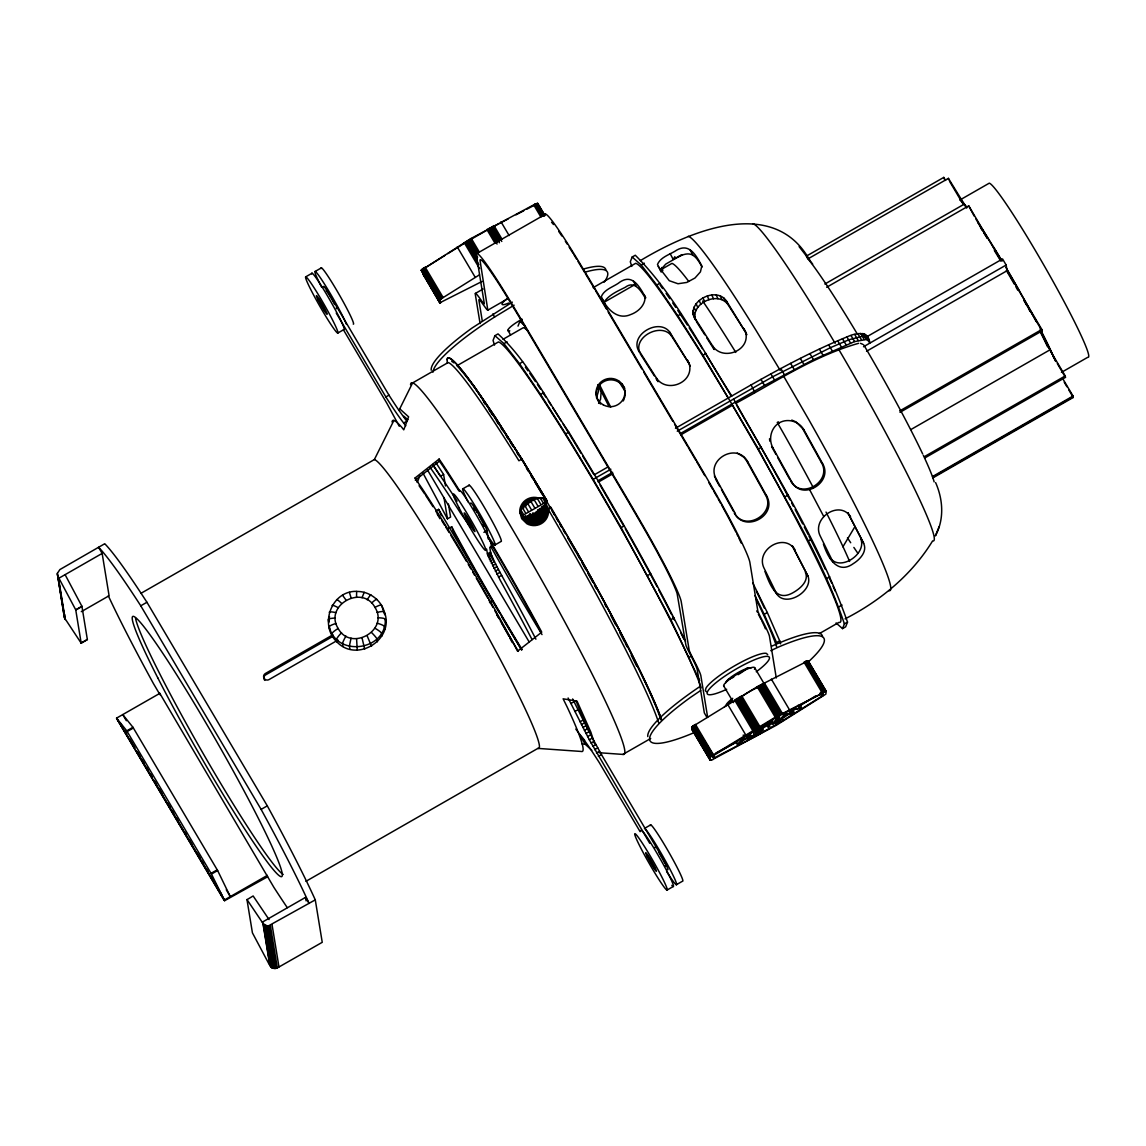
<?xml version="1.0" encoding="UTF-8"?>
<svg xmlns="http://www.w3.org/2000/svg" width="1146" height="1146" viewBox="0 0 1146 1146"><rect width="100%" height="100%" fill="white"/><g stroke="black" fill="none" stroke-linecap="round" stroke-linejoin="round"><path stroke-width="1.5" d="M356.564 597.08C356.578 595.218 356.549 593.356 356.707 591.494C369.657 590.978 383.093 601.335 384.812 614.743L381.503 605.203A7.664 1.433 -30.6 0 0 374.986 607.394C362.222 583.873 323.759 605.561 338.156 628.495C350.905 652.017 389.368 630.314 374.986 607.394M823.415 544.006C827.813 557.715 837.525 575.134 853.441 563.531C859.958 559.463 867.493 551.527 863.654 543.319L847.882 512.778L863.654 543.319M521.115 458.171L495.516 417.617L474.1 386.302A217.654 15.485 60.2 0 0 446.983 359.643M598.57 386.474L598.67 390.628L596.479 397.906M601.235 390.371L600.576 399.137L598.57 403.335M315.279 899.868L267.763 926.269L263.208 923.69L246.963 899.524L252.421 932.844L269.238 964.488L272.06 967.912L277.332 967.926L322.241 942.313L315.279 899.868A195.293 13.895 60.2 0 0 267.29 805.853L146.932 602.266A195.293 13.895 60.2 0 0 104.744 543.734L59.893 569.562L57.343 573.401L64.42 617.751L81.194 643.164L87.368 639.626L81.91 606.306L65.093 574.647M64.42 617.751L64.62 614.442M540.396 510.514A94.502 61.712 68.8 0 1 544.937 504.612L546.57 501.776L544.235 498.224C535.368 495.201 512.52 509.841 523.966 516.631A94.502 51.04 52.4 0 1 530.383 516.259M356.793 591.365C331.438 590.419 318.774 625.114 337.096 642.089C357.137 663.162 395.055 639.239 384.354 611.935A7.664 1.518 -15.3 0 0 377.106 612.408M329.504 616.562L328.73 622.364L328.272 619.556A7.664 1.504 0 0 1 335.305 618.081M377.836 617.794A7.664 1.504 0 0 1 385.328 619.169C386.517 650.756 336.494 657.575 329.246 626.79A7.664 1.518 -15.3 0 1 336.022 623.481M660.425 270.112L665.74 264.11L682.242 254.613M658.248 266.488L669.293 280.713L677.988 283.75L686.812 282.432L694.992 278.005L700.435 271.86L701.825 265.886C695.479 254.04 688.531 241.921 674.922 251.261C668.935 254.799 660.182 257.578 657.475 264.511L661.185 272.089M351.063 638.121L349.444 645.771L349.888 649.252M362.064 597.754L364.17 592.281M693.23 314.348L695.851 320.336C683.632 303.217 715.433 285.196 726.32 300.811L745.717 332.412L727.896 304.421C718.284 291.428 692.986 302.157 694.805 317.929L712.626 345.949C722.711 361.305 750.358 350.934 745.688 332.354L746.748 334.761L744.141 328.802M342.525 595.218L345.934 599.945M939.047 526.831L935.365 535.913C944.404 519.339 943.101 499.527 935.623 482.609M415.626 479.128L417.402 482.165L419.823 475.662M521.616 516.087L546.57 501.776M336.251 313.03L385.858 396.946A86.38 6.145 60.2 0 0 403.679 423.032L406.787 421.241L398.966 410.383L412.589 382.936L448.143 362.537A214.044 15.227 60.2 0 1 518.937 460.764L521.645 459.217L577.326 553.017A217.181 15.442 60.2 0 1 661.271 719M403.607 417.001L403.908 416.242L407.904 419.751M685.537 641.373C650.384 569.634 610.446 500.315 568.846 432.142C546.04 399.066 527.848 361.377 498.023 333.901L494.914 335.678L493.052 340.419L494.528 345.075M518.006 326.109L519.869 321.381L521.946 320.192M731.793 395.986C700.922 348.527 675.653 295.51 635.285 255.243L632.162 257.019L630.3 261.761L631.79 266.416M836.079 622.951L842.525 628.624L844.387 623.882L847.51 622.092C819.705 543.147 774.152 471.737 733.569 398.908M847.51 622.092L845.648 626.833L842.525 628.624M482.065 281.443L439.749 302.831L421.27 270.284L471.264 238.397L534.666 204.332L537.818 203.487L544.121 214.159M538.061 205.678L537.818 203.487M710.09 760.127L691.94 729.587L692.256 726.722L757.205 686.755L808.159 660.784L826.18 691.267L825.865 694.132L776.515 725.16L714.101 758.738C709.059 762.95 708.615 755.902 713.457 754.813L775.226 717.238L826.18 691.267M140.886 593.37L374.37 459.56L393.895 420.439M546.083 502.22L547.215 501.06L521.072 457.741L547.33 501.676M604.357 301.685C609.3 294.708 617.723 291.07 625.186 287.345C634.612 280.097 640.772 290.597 645.284 298.032M854.529 527.332L842.912 546.8M776.014 718.757L777.704 721.608L779.165 720.777L778.621 717.425L776.573 718.599L773.665 723.398L771.974 720.533L772.504 719.645M670.152 253.624L673.203 259.426L674.894 256.661M735.818 741.777L737.508 744.642L743.023 737.823L748.266 738.482L746.576 735.617L743.081 735.188M781.558 712.826L778.664 717.238L780.354 720.089L787.875 714.674L791.112 713.929L789.422 711.064M780.354 720.089L784.222 714.216L785.855 713.27L791.112 713.929M479.458 274.839L441.711 298.476L439.305 300.768L439.749 302.831M823.315 695.092L823.072 693.129L821.968 693.445L777.418 716.809L714.373 755.042C712.096 755.443 712.525 759.698 714.789 757.606L756.432 735.789L782.976 720.505L822.642 695.708L823.315 695.092L821.51 692.041M543.605 505.701L544.708 508.294A11.016 10.801 -9.3 0 1 526.286 518.851L529.008 514.755M832.999 561.998L819.92 535.397C811.998 517.963 839.502 499.713 850.576 516.717M526.286 518.851L530.483 514.325A4.985 4.885 -9.3 0 0 538.835 509.54L544.708 508.294M482.294 321.095L478.856 299.966A26.759 1.905 60.2 0 1 481.764 302.601L486.219 308.718A24.195 1.719 60.2 0 0 487.824 310.165L479.988 260.142A73.115 5.2 60.2 0 1 504.484 292.76L508.724 299.679A298.519 21.23 60.2 0 1 533.119 340.462L619.642 486.821A298.519 21.23 60.2 0 1 644.267 528.965L648.636 536.629A73.115 5.2 60.2 0 1 677.114 593.571L685.938 645.284A24.195 1.719 60.2 0 0 688.116 650.226L693.215 660.282A26.759 1.905 60.2 0 1 697.169 669.264L704.346 712.927L707.039 717.511M724.473 706.81L731.392 701.223M845.075 618.869C880.243 600.862 911.858 574.877 932.6 540.912A182.687 12.993 60.2 0 0 838.729 349.387M459.36 490.316A197.943 14.081 60.2 0 0 441.941 463.156L439.119 459.045L414.938 478.083L422.344 488.898A178.661 12.706 60.2 0 1 511.66 639.998L517.562 651.2L541.743 632.162L540.912 630.572A197.943 14.081 60.2 0 0 487.809 537.001M415.282 480.188L439.462 461.15L439.119 459.045M779.323 422.831C770.9 427.716 768.293 439.247 772.791 447.656L791.6 481.621C802.157 501.69 833.758 482.208 822.556 463.543L803.747 429.578C799.077 421.27 787.617 417.946 779.323 422.831L778.134 421.785M545.754 502.478L545.009 502.979M512.334 302.129L472.095 328A100.934 18.794 -30.6 0 0 431.24 370.23M700.664 690.494L690.465 697.413A100.934 18.794 -30.6 0 0 694.433 732.509M425.424 267.663L444.892 255.458M658.735 723.054A214.044 15.227 60.2 0 0 574.332 554.478L548.218 509.325L550.811 507.162L577.398 553.017A217.654 15.485 60.2 0 1 661.529 719.373M447.785 253.638L464.803 243.052M789.479 712.325L795.281 708.686M801.097 705.062L815.608 695.966M432.987 372.178A100.934 18.794 -30.6 0 1 494.628 316.998L514.124 305.18M465.906 242.393L467.038 241.706M468.17 241.018L470.462 239.657M777.317 723.9L775.527 720.848L777.805 719.487M305.81 276.788L312.056 273.221M315.179 271.43L321.41 267.849M471.507 239.041L486.864 230.246M337.698 333.099A32.446 2.306 60.2 0 0 316.54 291.686A32.446 2.306 60.2 0 0 311.024 290.053A32.446 2.306 60.2 0 0 337.698 333.099L343.929 329.532A32.446 2.306 60.2 0 0 329.074 298.619A32.446 2.306 60.2 0 0 311.769 273.937M476.908 253.481L545.539 214.159M475.404 293.419L483.025 289.05M487.824 310.165L507.649 298.791M81.194 643.164L75.736 609.844L58.919 578.2L102.152 553.418L98.57 547.272A195.293 13.895 60.2 0 1 140.757 605.804L261.116 809.391A195.293 13.895 60.2 0 1 309.105 903.406L305.538 897.375L262.305 922.158M385.858 396.946L388.981 395.169A86.38 6.145 60.2 0 0 398.966 410.383M457.412 365.459L498.453 341.938A206.882 14.712 60.2 0 1 598.842 489.972A206.882 14.712 60.2 0 1 701.209 687.915M503.022 339.316L523.407 327.641A206.882 14.712 60.2 0 1 527.575 330.535M593.155 287.66L635.715 263.279A206.882 14.712 60.2 0 1 704.131 358.225L727.997 397.676M640.313 260.643C688.445 231.664 773.55 194.863 809.864 260.443M494.914 335.678L503.939 343.614L507.062 341.823M632.162 257.019L641.201 264.955L644.324 263.165M604.4 302.1L635.099 284.495M661.199 269.539L671.943 263.379A187.443 13.337 60.2 0 1 688.746 281.429M75.736 609.844L81.91 606.306M75.765 610.001L81.939 606.463M81.294 611.678L109.085 595.748L102.152 553.418M503.939 343.614L519.525 363.669L522.648 361.878M641.201 264.955L656.787 285.01L659.895 283.22M140.757 605.804L146.932 602.266M81.165 643.006L87.34 639.468M519.525 363.669L540.597 394.468L543.72 392.677M656.787 285.01L677.859 315.809L680.968 314.018M806.34 256.145L943.774 177.401L945.565 180.438M807.916 258.896L948.43 178.361L966.694 208.099M435.91 462.683A209.016 14.869 60.2 0 1 443.602 474.501L440.494 476.292A209.016 14.869 60.2 0 0 432.801 464.474M959.804 200.063L989.285 183.159A100.304 7.134 60.2 0 1 1048.404 273.106A100.304 7.134 60.2 0 1 1087.826 357.251L1061.454 372.364M462.97 488.726L469.201 485.145M824.848 284.036L963.815 204.389M540.597 394.468L565.723 433.933L568.846 432.142M677.859 315.809L702.985 355.274L706.094 353.484M436.497 510.543L438.589 509.354L521.487 649.581M826.667 287.259L968.728 205.85L1000.802 260.099M422.96 473.04L447.456 518.837L450.579 517.047L448.43 503.954M267.634 876.762L224.63 900.684L116.563 718.127L159.81 693.359L273.865 887.319A195.293 13.895 60.2 0 0 287.288 907.661M116.563 718.127L126.776 730.833L132.95 727.295L217.64 870.545L230.375 896.817M127.192 731.52L133.366 727.982M483.899 532.374L487.021 530.598A16.259 1.16 60.2 0 0 478.412 513.895A16.259 1.16 60.2 0 0 470.791 503.151M594.545 474.645L607.638 467.138M675.481 428.26L751.074 384.927C782.188 367.365 813.818 350.447 846.923 336.938C854.959 333.157 869.098 329.804 869.728 343.184L863.497 346.765M565.723 433.933L593.184 479.357L610.861 469.23M677.257 431.183L772.691 376.762L830.563 347.61L848.957 339.746L862.78 336.193L867.665 337.368L869.728 343.184L1006.145 265.041L1002.549 258.939L866.161 337.139L865.474 334.589M548.218 509.325L550.925 507.778M612.666 472.338L598.112 480.69L598.341 482.108L612.895 473.756M680.581 433.432L764.511 385.4L813.488 359.672L854.601 341.58L866.376 339.502L869.499 341.752M680.81 434.85L732.48 405.24L757.678 448.788A206.882 14.712 60.2 0 1 838.987 622.364L819.218 633.681M858.612 343.313C814.634 355.733 775.584 381.876 735.603 403.449L735.374 402.031M332.798 634.855L265.399 673.49A3.624 3.424 -17.7 0 0 264.067 678.231A3.624 3.61 21.5 0 0 269.009 679.592L337.97 640.055M333.028 636.274L265.628 674.894A3.624 3.424 -17.7 0 0 263.938 678.804M494.843 545.023L501.089 541.456A32.446 2.306 60.2 0 0 486.219 510.557A32.446 2.306 60.2 0 0 468.929 485.861M532.073 639.597A228.656 16.259 60.2 0 0 500.215 580.22L487.623 554.721L487.408 553.862L490.531 552.071L489.743 547.287M487.623 554.721L490.746 552.931L490.531 552.071M488.01 555.896L491.133 554.105L490.746 552.931M488.583 557.357L491.706 555.566L491.133 554.105M489.328 559.09L492.451 557.3L491.706 555.566M490.23 561.082L493.353 559.291L492.451 557.3M491.305 563.316L494.413 561.526L493.353 559.291M492.508 565.766L495.631 563.975L494.413 561.526M866.562 351.249L1007.076 270.714L1006.145 265.041M493.854 568.402L496.963 566.611L495.631 563.975M495.301 571.181L498.424 569.404L496.963 566.611M496.863 574.103L499.985 572.327L498.424 569.404M498.51 577.126L501.633 575.335L499.985 572.327M489.528 602.595L492.651 600.805M699.633 680.767L670.897 619.728L621.132 527.661L624.255 525.871M844.387 623.882C823.773 562.113 788.849 506.231 758.394 449.003L761.503 447.212M899.768 410.898L1041.829 329.489L1007.076 270.714M899.997 412.316L1042.058 330.908L1041.829 329.489M647.633 575.536L650.756 573.745M784.895 496.877L788.018 495.086M910.869 429.564L1049.836 349.917L1040.31 330.75M261.116 809.391L267.29 805.853M924.707 456.466L1065.221 375.945L1049.836 349.917M924.937 457.884L1065.465 377.363L1065.221 375.945M211.05 873.367L217.224 869.828M224.63 900.684L211.466 874.083L217.64 870.545M670.897 619.728L674.02 617.938M808.159 541.07L811.282 539.279M932.5 476.564L1073.028 396.029L1063.116 379.269M932.615 477.266L1073.143 396.745M932.729 477.982L1073.258 397.461L1073.028 396.029M224.158 900.14L267.39 875.358M649.725 843.298L589.316 739.786L570.923 703.501L574.046 701.71L572.642 698.96M574.934 711.465L578.042 709.675L574.046 701.71M246.992 899.682L253.137 895.971L269.066 919.593M689.333 657.231L691.425 656.028M767.319 612.537L779.681 640.786L776.558 642.562L764.21 614.328L767.319 612.537L752.721 582.841M826.595 578.572L829.718 576.782M580.048 721.808L583.156 720.032L578.042 709.675M305.939 881.317L537.875 748.395L581.28 751.461A190.709 13.566 60.2 0 0 567.098 706.881L563.13 698.816L577.011 701.094L590.892 732.222L594.545 743.682M581.437 724.601L584.56 722.811L583.156 720.032M582.899 727.481L586.021 725.69L584.56 722.811M584.417 730.446L587.54 728.655L586.021 725.69M585.993 733.483L589.116 731.707L587.54 728.655M587.626 736.606L590.749 734.815L589.116 731.707M589.316 739.786L592.439 737.995L590.749 734.815M591.05 743.023L594.158 741.233L592.439 737.995M592.811 746.304L595.934 744.513L594.158 741.233M838.958 606.821L842.066 605.031M594.631 749.642L597.754 747.851L595.934 744.513M596.479 753.008L599.602 751.217L597.754 747.851M598.355 756.417L601.478 754.627L599.602 751.217M599.258 752.736L622.88 754.412L650.713 738.482M749.183 733.698L754.856 730.446L757.578 735.159M753.481 731.664L747.736 734.958L749.427 737.823L756.604 733.698L750.874 736.549L750.401 733.598M771.287 721.464L772.676 720.662M754.627 732.738L771.401 723.226M737.508 744.642L745.043 739.227L748.266 738.482M761.345 730.976L762.864 730.117L762.391 727.166C777.06 718.184 745.931 735.976 760.858 728.025L761.345 730.976L759.655 728.125M773.665 723.398L769.94 722.395L766.502 724.2L768.192 727.065L769.668 726.22L769.195 723.37L772.977 724.315L777.246 718.814L777.704 721.608M792.316 713.242L793.763 712.397L793.333 709.775L801.369 708.042L800.825 704.704L799.364 705.535L799.793 708.156L791.771 709.89L792.316 713.242L790.625 710.377M650.699 824.862L644.453 828.429A32.446 2.306 60.2 0 1 670.725 870.688A32.446 2.306 60.2 0 1 666.6 871.447M666.972 890.113A32.446 2.306 60.2 0 0 645.828 848.685A32.446 2.306 60.2 0 0 640.299 847.066A32.446 2.306 60.2 0 0 666.972 890.113L673.218 886.531M676.326 884.741L682.572 881.174A32.446 2.306 60.2 0 0 667.717 850.26A32.446 2.306 60.2 0 0 650.412 825.578M487.91 229.658L489.055 229.028M490.202 228.398L499.155 223.613M673.203 259.426L682.071 254.756M746.82 736.907L749.599 735.431M500.544 222.868L508.28 218.843M516.001 214.818L523.722 210.792M526.816 209.188L532.99 205.965M716.078 752.936L737.709 741.663M770.742 650.684L777.819 647.347A100.934 18.794 -30.6 0 1 808.231 661.958M533.606 205.664L534.638 205.335M677.401 257.306C689.949 250.645 694.992 253.724 702.054 267.047M448.587 528.105L451.796 526.902L454.89 532.775A189.362 13.466 60.2 0 0 522.089 649.51M537.632 509.827L538.835 509.54M692.728 729.615L691.94 729.587M539.924 508.495L544.679 508.136M542.574 506.203L543.548 508.509A9.841 9.641 -9.3 0 1 527.103 517.949L526.845 517.763M519.897 513.164L520.886 513.637M116.82 718.671L134.497 747.722M581.81 743.754L585.291 744.327L591.809 750.286M860.517 343.342L862.852 344.344M791.771 420.081L796.141 421.957L802.601 428.561L821.396 462.526C832.655 481.363 800.939 500.501 790.453 480.618L791.6 481.621M737.25 453.028L743.94 457.268L746.691 460.964L765.499 494.929C776.501 513.68 744.614 532.475 734.3 512.806C744.356 533.463 777.876 515.772 766.631 495.932L747.837 461.967C736.95 441.368 704.618 459.976 716.637 479.845L735.446 513.809M645.814 297.817C638.924 285.698 631.919 272.419 618.066 283.449C612.365 287.173 603.885 289.938 601.321 296.685L605.031 304.263M529.739 513.752L530.483 514.325M528.277 515.757L528.779 516.13A7.435 7.291 -9.3 0 0 541.213 508.996L541.127 508.394M527.561 516.76L527.934 517.032A8.652 8.48 -9.3 0 0 542.387 508.752L542.33 508.294M802.601 428.561L803.747 429.578M821.396 462.526L822.556 463.543M772.791 447.656L771.645 446.654L775.914 454.375M746.691 460.964L747.837 461.967M765.499 494.929L766.631 495.932M714.373 475.962L716.637 479.845M519.869 321.381L525.026 325.908M399.696 408.793L408.606 416.843L403.764 429.85L401.931 427.501A190.709 13.566 60.2 0 0 392.061 422M584.646 740.259L579.919 735.259L585.291 744.327M767.705 654.624L766.345 653.392A36.042 6.718 -30.6 0 0 735.345 665.396A36.042 6.718 -30.6 0 0 706.079 687.929L705.32 690.365A36.042 6.718 -30.6 0 0 706.681 691.597M470.175 526.702L460.506 513.05A228.656 16.259 60.2 0 0 429.879 467.067M544.178 498.166L546.155 501.49M349.401 592.367L351.063 597.825M689.233 363.826L669.851 332.254C658.807 317.012 627.578 335.864 639.697 352.51C633.179 336.58 661.514 322.141 671.413 335.835L689.233 363.826C694.39 382.549 666.8 393.708 656.472 378.123L638.651 350.132M132.95 727.295L122.751 714.588L126.375 720.734M527.103 517.949L525.541 515.958M864.428 333.844L868.109 338.485M545.066 502.378L548.032 507.721L548.533 511.374A14.425 14.124 -9.3 0 1 526.916 523.765L521.645 518.622L519.711 511.574A14.425 14.124 -9.3 0 1 540.21 498.625M862.809 333.457L866.376 339.502M812.686 264.11L799.106 246.605M860.632 333.429L864.199 339.474M602.094 298.676C607.394 309.463 617.766 320.278 630.644 314.577C638.121 311.913 645.155 305.38 645.112 297L644.339 295.023M857.91 333.773L861.491 339.818M524.539 516.631L526.157 518.751M854.701 334.474L858.268 340.52M851.02 335.534L854.601 341.58M830.334 558.102C840.247 571.61 866.462 554.105 860.961 539.379M794.966 549.693C784.122 532.36 755.758 549.579 763.766 567.571L776.845 594.172C786.271 607.781 813.459 591.05 808.045 576.295L792.301 545.797L808.045 576.295M764.955 571.496C770.656 586.695 776.773 603.068 794.593 591.766C800.853 587.927 809.119 580.549 805.38 572.398M846.923 336.938L850.49 342.983M842.453 338.672L846.02 344.717M837.654 340.706L841.236 346.751M828.615 344.774L832.197 350.819M774.18 590.276L776.845 594.172M439.462 461.15L444.319 468.241A189.362 13.466 60.2 0 1 458.844 490.832M419.064 485.718L424.722 493.983M474.1 386.302L521.115 457.942L547.143 501.203M819.361 349.086L822.943 355.131M809.921 353.627L813.488 359.672M800.323 358.397L803.89 364.442M790.597 363.368L794.164 369.413M980.475 227.567L982.179 230.26M983.898 232.953L987.322 238.325L975.962 219.101M696.367 321.525L704.804 334.79M706.681 337.741L714.187 349.53L712.626 345.949M640.213 353.713L654.294 375.816M656.171 378.753L658.048 381.704M618.453 380.801L624.928 390.987M780.77 368.525L784.337 374.57M521.115 457.942L495.631 417.918A217.181 15.442 60.2 0 0 447.398 363.081M770.871 373.854L774.452 379.899M760.944 379.355L764.511 385.4M573.96 254.813L576.51 258.967M780.211 370.387L755.787 329.991A204.131 14.511 60.2 0 0 688.273 236.305M735.775 352.438L733.941 349.401A187.443 13.337 60.2 0 0 702.67 301.011M751.074 384.927L754.885 392.39M731.105 395.886L707.254 356.435A206.882 14.712 60.2 0 0 705.306 353.283M702.985 355.274L758.394 449.003M581.008 453.3L569.992 435.093A206.882 14.712 60.2 0 0 563.187 424.178M582.841 456.337L593.857 474.544M526.458 468.213L528.292 471.235M531.042 475.791L532.89 478.827M534.724 481.85L542.058 493.983M543.892 497.02L546.642 501.561M974.215 216.136L968.728 205.85M1042.058 330.908L1023.693 299.837L1026.902 305.638M949.561 181.312L962.239 202.756M1052.787 355.919L1055.495 360.517M1057.314 363.569L1065.465 377.363M1064.247 382.205L1066.94 386.789M1068.745 389.826L1073.258 397.461M606.306 308.833L601.75 301.126A298.519 21.23 60.2 0 0 595.562 290.669M608.125 311.913L641.832 368.912M643.651 372.006L672.788 421.298M674.622 424.378L687.371 445.952M537.517 203.415L544.909 215.634M807.858 660.712L826.051 691.21M537.302 203.429L544.508 215.62M807.644 660.712L825.664 691.196M537.044 203.458L544.25 215.663M807.371 660.755L825.392 691.239M536.729 203.53L543.935 215.734M807.071 660.827L825.091 691.31M536.385 203.644L543.591 215.835M806.712 660.927L824.733 691.41M535.999 203.773L543.204 215.964M806.326 661.056L824.361 691.554M535.583 203.931L542.789 216.121M805.91 661.228L823.931 691.711M535.139 204.117L542.345 216.308M805.466 661.414L823.487 691.898M534.666 204.332L541.872 216.522M805.008 661.629L823.029 692.112M533.678 204.819L540.883 217.009M804.019 662.116L822.04 692.599M821.353 692.227L823.043 695.378M821.123 692.428L822.928 695.479M820.98 692.542L822.785 695.593M820.837 692.657L822.47 695.837L820.665 692.786L819.963 693.244L821.768 696.295M798.103 705.306L799.793 708.156M792.087 709.546L793.763 712.397M501.017 221.837L509.139 235.56M771.358 679.134L789.379 709.618M493.969 225.576L502.077 239.299M764.31 682.873L782.331 713.356M754.827 667.96L763.838 683.202M492.78 226.22L501.79 241.462M763.121 683.503L781.142 714.001M491.605 226.865L499.713 240.574M761.932 684.148L779.968 714.631M781.171 717.453L782.976 720.505M490.416 227.51L499.427 242.751M760.758 684.792L778.779 715.276M489.242 228.154L497.35 241.878M759.569 685.451L777.59 715.935M778.951 718.814L780.741 721.851M488.053 228.813L497.063 244.055M758.38 686.096L776.401 716.579M486.864 229.458L494.972 243.181M757.205 686.755L775.226 717.238M776.659 720.175L778.463 723.226M774.481 721.479L776.286 724.516M767.978 723.355L769.668 726.22M761.188 727.252L762.864 730.117M471.264 238.397L479.372 252.12M741.605 695.694L759.626 726.177M470.089 239.099L478.197 252.822M740.416 696.396L758.451 726.879M759.125 730.274L760.93 733.325M468.915 239.801L477.023 253.524M739.242 697.097L757.262 727.581M758.079 730.847L759.884 733.898M467.74 240.502L477.638 257.277M738.067 697.799L756.088 728.283M756.919 731.492L758.724 734.529M466.565 241.204L477.366 259.497M736.892 698.501L754.913 728.985M756.604 733.698L754.856 730.446M465.391 241.921L478.899 264.783M735.718 699.218L753.739 729.701M464.216 242.623L479.529 268.536M734.557 699.92L752.578 730.403M753.481 733.368L755.286 736.42M723.642 685.838L733.555 702.598M507.907 330.377L510.6 334.947M457.254 246.92L475.275 277.404M727.595 704.217L745.616 734.701M492.837 313.947L494.628 316.998M425.109 267.047L443.13 297.53M695.436 724.329L713.457 754.813M714.789 757.606L694.476 724.96M424.135 267.677L442.155 298.161M711.938 755.042L713.743 758.093M423.691 267.992L441.711 298.476M694.018 725.275L712.053 755.758M423.261 268.293L441.282 298.777M693.602 725.59L711.623 756.073M422.874 268.594L440.895 299.092M693.201 725.891L711.222 756.374M422.516 268.895L440.537 299.378M692.843 726.192L710.864 756.675M422.186 269.167L440.222 299.665M692.528 726.464L710.549 756.947M421.914 269.439L439.935 299.923M692.256 726.722L710.276 757.22M421.685 269.682L439.706 300.166M692.012 726.979L710.047 757.463M421.499 269.897L439.52 300.395M691.84 727.194L709.861 757.678M421.356 270.098L440.723 302.73M691.697 727.395L709.718 757.878M421.27 270.284L440.408 302.802M691.611 727.567L710.749 760.099M423.017 273.894L440.15 302.845M693.359 731.177L710.477 760.142M422.802 273.894L439.921 302.859M692.241 729.658L710.262 760.156M542.602 497.822L545.023 501.905M540.253 497.908L543.204 502.908M537.331 498.496L540.812 504.383M534.093 499.613L537.947 506.145M530.784 501.26L534.767 508.007M527.633 503.323L531.486 509.841M524.854 505.644L528.335 511.531M522.605 508.022L525.57 513.021M520.986 510.199L523.407 514.282M520.083 511.976L522.046 515.313M520.442 513.666L522.161 516.56M388.981 395.169L330.592 296.399A16.259 1.16 60.2 0 0 323.53 286.758M601.478 754.627L659.867 853.398A16.259 1.16 60.2 0 1 667.23 869.255M427.487 469.96L529.051 641.76M343.471 329.862L386.904 403.335L399.266 426.255M640.127 831.681L599.401 762.792A86.38 6.145 60.2 0 0 581.595 736.72A209.016 14.869 60.2 0 1 575.808 729.085M437.271 514.182L439.964 518.766M496.734 614.786L498.539 617.837M500.344 620.888L518.364 651.372M57.343 574.762L58.919 578.2M226.278 889.74L230.332 896.587M126.776 730.833L211.466 874.083M120.373 723.169L122.178 726.235M124.9 730.819L126.705 733.884M129.412 738.468L134.841 747.65M137.549 752.234L140.27 756.818M142.075 759.884L143.88 762.935M146.602 767.534L148.407 770.585M150.212 773.65L152.017 776.702M154.739 781.3L156.544 784.351M159.251 788.935L161.973 793.533M167.388 802.701L170.109 807.3M171.914 810.351L173.719 813.416M176.427 818L178.246 821.052M184.563 831.767L186.383 834.818M189.09 839.416L191.797 844M197.227 853.183L199.934 857.767M201.753 860.818L203.558 863.883M206.266 868.467L208.085 871.533M210.792 876.117L212.597 879.183M214.402 882.234L221.636 894.467M136.302 750.773L151.673 776.773M153.478 779.839L224 899.137M116.606 718.356L224.215 900.484M367.207 635.944L371.533 646.315M783.792 376.432L808.632 419.364A204.131 14.511 60.2 0 1 888.852 590.634M777.232 422.43L782.446 431.469A187.443 13.337 60.2 0 1 813.374 487.795M736.477 404.953L760.801 446.997M600.089 485.102L623.539 525.656M593.184 479.357L621.132 527.661M552.028 510.686L554.635 515.184M556.369 518.193L558.102 521.186M559.835 524.195L561.583 527.189M563.316 530.197L565.05 533.191M567.657 537.703L576.338 552.716M713.772 491.176L717.267 497.292M1028.506 308.546L1030.111 311.454M777.633 457.469L789.594 479.085M715.491 478.842L719.774 486.549M721.479 489.643L733.44 511.259M501.633 575.335L503.338 578.429A228.656 16.259 60.2 0 1 535.913 639.196M690.035 249.756L693.015 255.4M809.663 489.743L823.773 516.56M633.28 280.799L636.231 286.385M610.703 407.145L599.687 385.056M541.313 632.807L538.992 628.395A189.362 13.466 60.2 0 0 490.846 543.333M509.755 637.835L512.205 642.476M758.337 614.098L761.13 619.556M568.115 697.986L570.923 703.501M754.985 595.576L764.21 614.328M415.253 477.782L417.402 482.165M756.732 610.89L757.305 612.05M726.32 300.811L727.896 304.421M723.67 297.774L725.246 301.384M720.261 295.826L721.88 299.55M716.264 294.995L717.897 298.719M711.852 295.052L713.471 298.777M707.311 296.012L708.93 299.722M702.999 297.917L704.632 301.613M699.175 300.51L700.793 304.206M696.109 303.676L697.728 307.372M694.003 307.157L695.622 310.867M692.972 310.709L694.605 314.405M693.058 312.529L694.677 316.224M693.144 313.374L694.705 316.955M669.851 332.254L671.413 335.835M656.472 378.123L657.518 380.515M575.894 700.664L588.156 729.844M687.672 360.245L690.279 366.233M541.528 506.718L542.387 508.752M866.605 336.609L867.995 339.889M545.611 504.756L547.401 511.274A13.308 13.036 -9.3 0 1 527.447 522.705L522.59 517.963L521.229 514.683M661.829 267.476L662.832 270.657M779.681 640.786L780.67 643.88M362.079 638.05L364.657 649.152M948.43 178.361L948.659 179.779M943.774 177.401L944.003 178.819M776.286 677.974L769.496 636.46A33.965 2.421 60.2 0 0 763.523 622.865L760.758 617.493A16.989 1.203 60.2 0 1 757.778 610.703L749.885 562.471A80.335 5.716 60.2 0 0 713.313 489.342A306.125 21.774 60.2 0 0 688.03 446.052L601.535 299.722A306.125 21.774 60.2 0 0 576.481 257.864A80.335 5.716 60.2 0 0 545.009 214.574M767.648 723.713L768.192 727.065M748.868 734.471L749.427 737.823M707.655 717.296L700.865 675.796A33.965 2.421 60.2 0 0 694.891 662.187L692.141 656.816A16.989 1.203 60.2 0 1 689.147 650.026L681.254 601.808A80.335 5.716 60.2 0 0 644.697 528.664A306.125 21.774 60.2 0 0 619.413 485.388L532.904 339.058A306.125 21.774 60.2 0 0 507.85 297.186A80.335 5.716 60.2 0 0 476.407 255.3L484.3 303.518A16.989 1.203 60.2 0 1 482.108 301.541L479.673 298.132A33.965 2.421 60.2 0 0 475.275 294.178L480.088 323.587M487.021 530.598L488.44 539.308M486.635 549.077L487.408 553.862M443.602 474.501L445.479 485.947M451.796 526.902L452.985 530.612A197.943 14.081 60.2 0 0 498.882 611.993M443.975 497.565L447.456 518.837M385.328 619.169L385.787 621.977M384.827 629.226L384.368 626.418A7.664 1.39 15.2 0 0 377.106 623.209M381.976 636.001L381.518 633.194A7.664 1.189 30.4 0 0 374.986 628.252M377.435 641.832L376.977 639.024A7.664 0.902 45.4 0 0 371.605 632.592M357.266 650.154L356.578 638.809M342.998 646.502L342.539 643.694A7.664 0.96 -60.8 0 1 345.934 636.073M337.096 642.089L336.623 639.282A7.664 1.232 -45.8 0 1 341.537 632.793M332.555 636.331L332.096 633.523A7.664 1.433 -30.6 0 1 338.156 628.495M329.246 626.79L329.704 629.598M305.538 897.375L306.111 900.899M272.046 924.65L278.979 966.995M270.399 925.596L277.332 967.926M269.124 926.097L276.057 968.442M268.451 926.226L275.384 968.571M267.763 926.269L274.696 968.599M267.075 926.226L274.009 968.556M265.743 925.868L272.676 968.212M265.127 925.567L272.06 967.912M264.568 925.194L271.502 967.539M264.053 924.75L270.986 967.095M263.208 923.69L270.141 966.021M262.892 923.146L269.826 965.476M159.81 693.359L160.039 694.763L153.521 683.732A195.293 13.895 60.2 0 1 108.326 595.834M58.331 577.212L65.265 619.542M58.016 576.667L64.95 618.998M57.343 573.401L64.233 616.419M769.496 438.818L769.84 441.21M754.655 390.972L754.698 392.505M468.17 501.991A32.446 2.306 60.2 0 1 467.683 494.356A32.446 2.306 60.2 0 1 491.591 535.683A32.446 2.306 60.2 0 1 487.924 536.127M432.987 465.276A228.656 16.259 60.2 0 1 457.111 501.117M483.755 525.856A10.815 0.774 60.2 0 1 482.967 524.839M474.401 510.013A10.815 0.774 60.2 0 1 473.771 508.595M474.043 507.893A10.815 0.774 60.2 0 1 477.166 512.448M478.555 514.74A10.815 0.774 60.2 0 1 484.042 525.155M484.314 526.014A10.815 0.774 60.2 0 1 484.214 526.258M741.749 696.582A18.021 3.352 -30.6 0 1 757.348 687.643M724.315 686.44A18.021 3.352 -30.6 0 1 738.654 673.347A18.021 3.352 -30.6 0 1 754.455 669.178M321.711 287.274A32.446 2.306 60.2 0 1 321.396 279.295A32.446 2.306 60.2 0 1 346.507 324.433M326.252 290.597A10.815 0.774 60.2 0 1 334.689 304.55M336.251 307.873A10.815 0.774 60.2 0 1 336.523 308.732M403.679 423.032A209.016 14.869 60.2 0 1 405.784 425.768M441.454 515.628A209.016 14.869 60.2 0 1 438.589 509.354M665.711 865.975A10.815 0.774 60.2 0 1 665.253 865.574M654.982 847.438A10.815 0.774 60.2 0 1 655.541 847.61M658.664 852.166A10.815 0.774 60.2 0 1 664.895 863.439M665.525 864.872A10.815 0.774 60.2 0 1 665.797 865.731M647.805 736.577A100.934 18.794 -30.6 0 1 700.22 686.325M771.645 646.229A100.934 18.794 -30.6 0 1 822.499 636.474M726.077 705.564A19.41 3.61 -30.6 0 1 732.724 698.329M725.833 682.701A14.425 2.679 -30.6 0 1 737.852 672.702A14.425 2.679 -30.6 0 1 750.788 668.39M726.679 689.29A36.042 6.718 -30.6 0 1 712.096 686.11A36.042 6.718 -30.6 0 1 759.956 657.761A36.042 6.718 -30.6 0 1 756.274 671.757M336.623 599.702A7.664 0.902 45.4 0 1 341.522 603.297M332.082 605.532A7.664 1.189 30.4 0 1 338.142 607.638M329.231 612.293A7.664 1.39 15.2 0 1 336.022 612.68M371.605 603.097A7.664 1.232 -45.8 0 1 376.977 599.43M367.193 599.802A7.664 0.96 -60.8 0 1 371.06 595.032M525.355 367.193A206.882 14.712 60.2 0 1 527.948 370.817M529.753 373.367A206.882 14.712 60.2 0 1 535.44 381.604M537.431 384.526A206.882 14.712 60.2 0 1 540.482 389.067M542.559 392.176A206.882 14.712 60.2 0 1 545.711 396.96M548.332 400.942A206.882 14.712 60.2 0 1 551.011 405.068M552.816 407.876A206.882 14.712 60.2 0 1 561.268 421.126M625.301 528.764A206.882 14.712 60.2 0 1 657.059 586.666M658.764 589.904A206.882 14.712 60.2 0 1 671.628 614.628M672.501 616.347A206.882 14.712 60.2 0 1 674.235 619.742M680.824 632.936A206.882 14.712 60.2 0 1 683.875 639.196M806.841 257.435A136.417 9.698 60.2 0 1 857.394 334.145M863.826 345.003A136.417 9.698 60.2 0 1 922.659 453.931M923.318 455.334A136.417 9.698 60.2 0 1 934.148 481.893M857.91 553.346A204.131 14.511 60.2 0 1 853.856 547.43M850.704 542.746A204.131 14.511 60.2 0 1 847.481 537.889M753.094 223.799A182.687 12.993 60.2 0 1 835.148 343.342M994.356 250.53A93.757 6.661 60.2 0 1 1000.802 261.116M1006.36 270.456A93.757 6.661 60.2 0 1 1014.267 284.065M1016.015 287.102A93.757 6.661 60.2 0 1 1017.72 290.124M1040.353 332.068A93.757 6.661 60.2 0 1 1047.602 346.88M660.125 285.11A206.882 14.712 60.2 0 1 662.617 288.534M666.098 293.419A206.882 14.712 60.2 0 1 669.794 298.719M672.702 302.945A206.882 14.712 60.2 0 1 675.696 307.357M677.744 310.408A206.882 14.712 60.2 0 1 687.356 325.02M689.161 327.799A206.882 14.712 60.2 0 1 702.383 348.613M761.675 448.559A206.882 14.712 60.2 0 1 789.952 499.842M791.714 503.123A206.882 14.712 60.2 0 1 793.447 506.389M795.166 509.626A206.882 14.712 60.2 0 1 802.673 523.908M804.277 526.988A206.882 14.712 60.2 0 1 808.145 534.509M808.89 535.97A206.882 14.712 60.2 0 1 825.392 569.404M829.26 577.699A206.882 14.712 60.2 0 1 831.638 582.956M833.113 586.294A206.882 14.712 60.2 0 1 835.176 591.05M755.629 598.069A206.882 14.712 60.2 0 1 776.63 646.731M756.475 591.608A206.882 14.712 60.2 0 1 764.325 607.967M551.57 222.295A73.115 5.2 60.2 0 1 553.518 224.53M558.704 231.435A73.115 5.2 60.2 0 1 561.869 236.004M565.35 241.247A73.115 5.2 60.2 0 1 567.198 244.098M569.118 247.092A73.115 5.2 60.2 0 1 573.1 253.438M577.999 261.403A298.519 21.23 60.2 0 1 584.675 272.462M585.348 273.593A298.519 21.23 60.2 0 1 591.465 283.793M592.153 284.939A298.519 21.23 60.2 0 1 594.874 289.523M508.695 303.031A14.425 2.679 -30.6 0 1 507.893 298.118M718.112 498.797A73.115 5.2 60.2 0 1 720.619 503.266M721.436 504.741A73.115 5.2 60.2 0 1 735.947 532.131M736.692 533.621A73.115 5.2 60.2 0 1 738.096 536.514M738.769 537.904A73.115 5.2 60.2 0 1 741.19 543.061M688.273 447.484A298.519 21.23 60.2 0 1 695.851 460.334M696.539 461.494A298.519 21.23 60.2 0 1 704.776 475.604M708.887 482.695A298.519 21.23 60.2 0 1 712.898 489.643M761.846 620.946A26.759 1.905 60.2 0 1 764.482 626.49M764.855 627.363A26.759 1.905 60.2 0 1 765.442 628.839M747.55 667.717A14.425 2.679 -30.6 0 1 738.067 674.693M733.727 677.085A14.425 2.679 -30.6 0 1 728.025 679.564M600.518 404.037A14.425 14.124 -9.3 0 1 606.965 380.343A14.425 14.124 -9.3 0 1 624.627 397.547M624.241 398.722A14.425 14.124 -9.3 0 1 623.18 400.957M542.015 634.598A206.882 14.712 60.2 0 1 490.517 546.04M521.631 650.026A197.943 14.081 60.2 0 1 501.547 616.534M374.37 459.56A166.399 11.832 60.2 0 1 472.481 608.784A166.399 11.832 60.2 0 1 537.875 748.395M410.54 384.698A214.016 15.227 60.2 0 1 529.509 558.618A214.016 15.227 60.2 0 1 622.88 754.412M264.869 680.395A3.639 3.624 21.5 0 1 264.296 679.635M483.469 401.73A206.882 14.712 60.2 0 1 485.345 404.438M489.227 410.11A206.882 14.712 60.2 0 1 492.25 414.58M496.404 420.797A206.882 14.712 60.2 0 1 498.51 424.006M501.131 427.988A206.882 14.712 60.2 0 1 502.908 430.724M506.532 436.354A206.882 14.712 60.2 0 1 508.394 439.247M510.271 442.184A206.882 14.712 60.2 0 1 513.107 446.668M516.961 452.77A206.882 14.712 60.2 0 1 518.894 455.864M577.212 554.263A206.882 14.712 60.2 0 1 579.847 558.933M581.595 562.041A206.882 14.712 60.2 0 1 585.964 569.863M587.697 572.986A206.882 14.712 60.2 0 1 592.854 582.297M594.545 585.377A206.882 14.712 60.2 0 1 596.221 588.442M604.615 603.913A206.882 14.712 60.2 0 1 606.377 607.194M610.718 615.345A206.882 14.712 60.2 0 1 615.76 624.928M619.814 632.692A206.882 14.712 60.2 0 1 624.427 641.688M625.301 643.393A206.882 14.712 60.2 0 1 627.034 646.802M631.217 655.125A206.882 14.712 60.2 0 1 636.675 666.241M451.71 361.362A214.016 15.227 60.2 0 1 453.873 362.867M456.624 365.402A214.016 15.227 60.2 0 1 474.258 387.305M475.461 388.981A214.016 15.227 60.2 0 1 521.645 459.217M577.04 552.916A214.016 15.227 60.2 0 1 660.941 719.903M425.61 495.33A170.081 12.09 60.2 0 1 432.959 506.69M435.824 511.202A170.081 12.09 60.2 0 1 438.746 515.829M441.711 520.542A170.081 12.09 60.2 0 1 444.691 525.341M445.565 526.745A170.081 12.09 60.2 0 1 449.103 532.503M450.908 535.44A170.081 12.09 60.2 0 1 466.508 561.425M468.27 564.419A170.081 12.09 60.2 0 1 470.949 568.96M472.725 572.012A170.081 12.09 60.2 0 1 474.516 575.091M476.306 578.171A170.081 12.09 60.2 0 1 487.838 598.269M488.697 599.802A170.081 12.09 60.2 0 1 493.024 607.48M494.757 610.56A170.081 12.09 60.2 0 1 499.885 619.785M501.576 622.851A170.081 12.09 60.2 0 1 508.967 636.359M544.622 505.214A12.176 11.933 -9.3 0 1 540.167 521.545A12.176 11.933 -9.3 0 1 523.55 517.29M522.332 508.251A12.176 11.933 -9.3 0 1 534.079 499.327M521.258 508.065A13.308 13.036 -9.3 0 1 537.531 498.739M523.436 508.437A11.016 10.801 -9.3 0 1 534.065 500.358M525.527 506.303A9.841 9.641 -9.3 0 1 531.5 501.776M540.024 509.268A6.217 6.088 -9.3 0 1 529.624 515.227M537.76 510.772A3.753 3.667 -9.3 0 1 532.131 513.995M536.414 511.403A2.507 2.45 -9.3 0 1 532.761 512.907M585.191 272.118A100.934 18.794 -30.6 0 1 604.143 282.203M583.386 269.066A100.934 18.794 -30.6 0 1 605.919 270.127M509.812 330.836A14.425 2.679 -30.6 0 1 509.898 327.455A14.425 2.679 -30.6 0 1 522.089 319.19M609.085 406.658A187.443 13.337 60.2 0 1 597.883 384.655M621.934 383.881A187.443 13.337 60.2 0 1 624.814 388.379M962.697 203.329A97.797 6.962 60.2 0 1 965.161 205.85M993.381 247.106A97.797 6.962 60.2 0 1 1001.375 260.242M1006.775 269.296A97.797 6.962 60.2 0 1 1018.679 289.924M1041.413 331.982A97.797 6.962 60.2 0 1 1052.3 354.486M960.549 200.435A100.304 7.134 60.2 0 1 966.809 207.125M978.011 222.811A100.304 7.134 60.2 0 1 1002.12 261.102M1005.844 267.376A100.304 7.134 60.2 0 1 1036.242 321.582M1040.095 328.931A100.304 7.134 60.2 0 1 1055.667 361.434M459.56 491.219A32.446 2.306 60.2 0 1 476.865 515.915A32.446 2.306 60.2 0 1 491.72 546.814M641.058 830.936A32.446 2.306 60.2 0 1 660.468 859.314A32.446 2.306 60.2 0 1 671.843 885.328M321.124 268.565A32.446 2.306 60.2 0 1 338.428 293.261A32.446 2.306 60.2 0 1 353.283 324.16M283.205 874.455A149.882 10.658 60.2 0 1 203.487 754.097A149.882 10.658 60.2 0 1 135.5 618.023M826.022 512.076A187.443 13.337 60.2 0 1 849.616 561.454M318.23 298.719L325.278 311.182L318.23 298.719M466.021 516.015L473.069 528.464L466.021 516.015M647.504 855.718L654.567 868.181L647.504 855.718M742.221 738.669L740.603 741.362L744.513 739.127L742.221 738.669M785.067 714.116L783.449 716.823L787.345 714.588L785.067 714.116M157.747 677.787A149.882 10.658 60.2 0 0 280.942 876.633A149.882 10.658 60.2 0 0 183.26 685.279A149.882 10.658 60.2 0 0 157.747 677.787M603.269 404.853A14.425 14.124 -9.3 0 0 624.885 392.462A14.425 14.124 -9.3 0 0 603.254 380.357A14.425 14.124 -9.3 0 0 603.269 404.853M465.964 517.276A10.815 0.774 60.2 0 0 474.859 531.629A10.815 0.774 60.2 0 0 467.812 517.82A10.815 0.774 60.2 0 0 465.964 517.276M458.815 507.349A32.446 2.306 60.2 0 0 485.489 550.395A32.446 2.306 60.2 0 0 464.345 508.967A32.446 2.306 60.2 0 0 458.815 507.349M647.461 856.993A10.815 0.774 60.2 0 0 656.343 871.332A10.815 0.774 60.2 0 0 649.295 857.523A10.815 0.774 60.2 0 0 647.461 856.993M318.173 299.98A10.815 0.774 60.2 0 0 327.068 314.333A10.815 0.774 60.2 0 0 320.021 300.524A10.815 0.774 60.2 0 0 318.173 299.98"/></g></svg>
